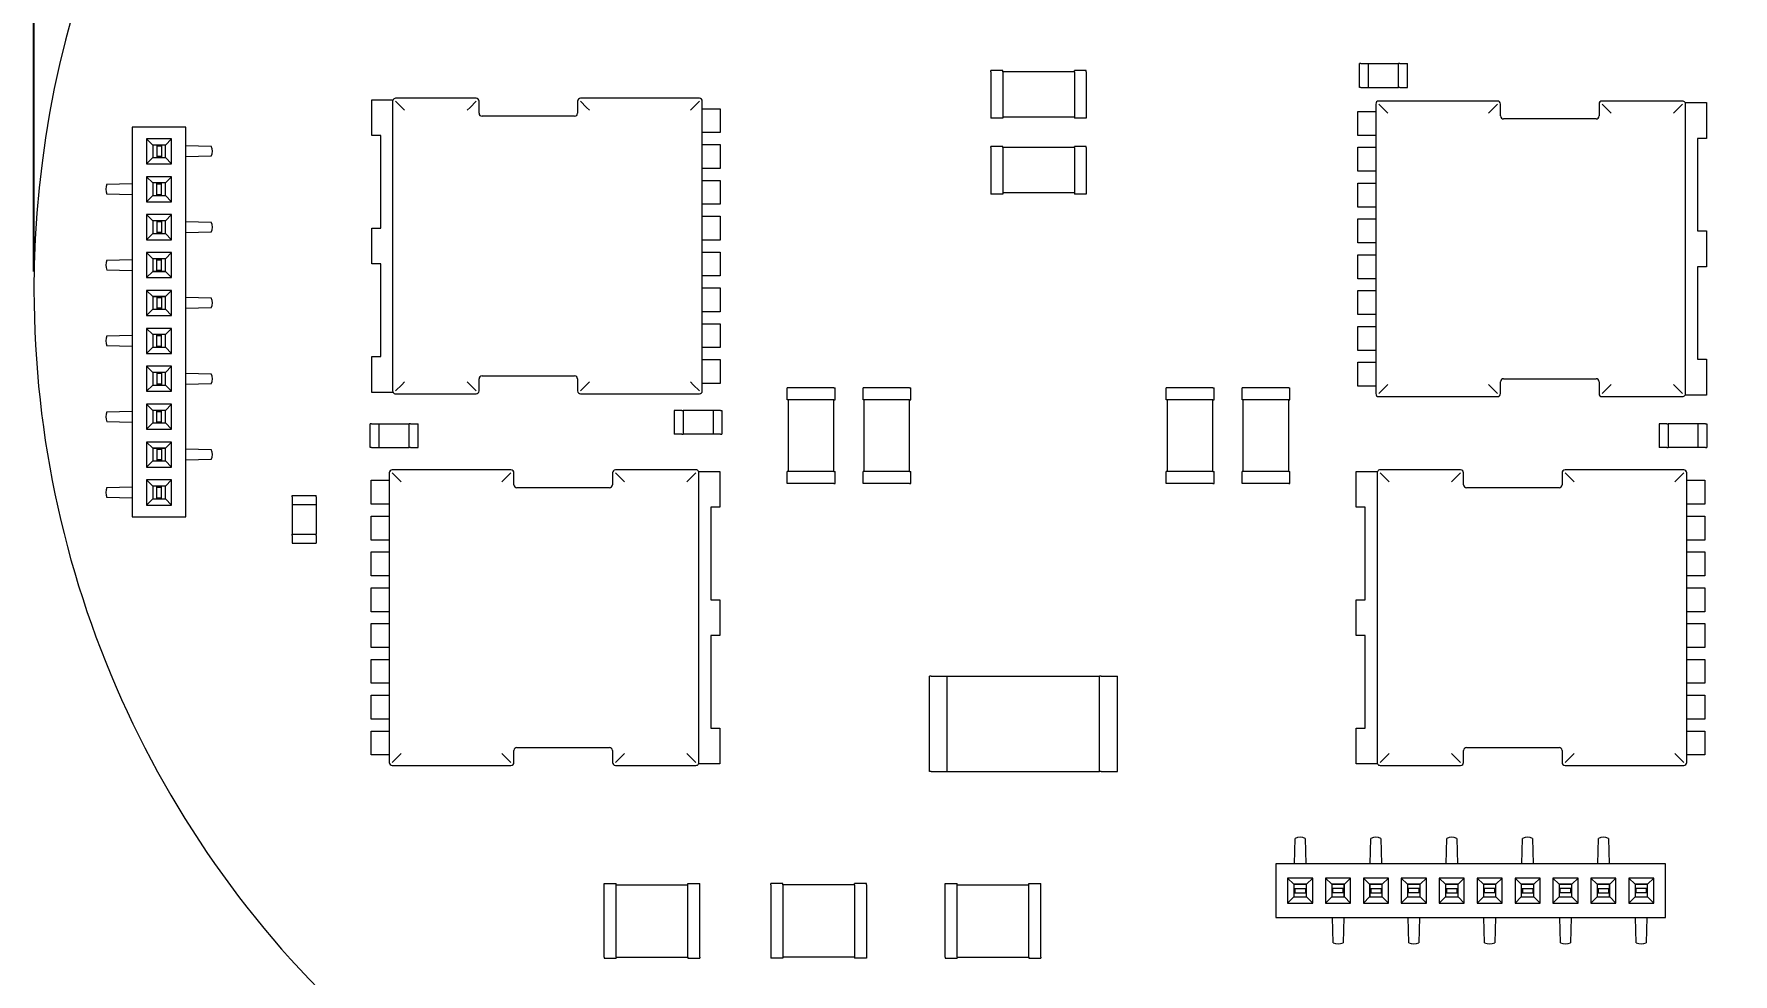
# Model space of a CAD drawing. Header units: millimetres. Extents: x 0 to 420, y 0 to 297.
# Drawn here: x 67.2 to 124.1, y 204.6 to 236.1 of the extents above; entities that cross this region are included whole.
import ezdxf

# ---------------------------------------------------------------- set-up
doc = ezdxf.new("R2010")
doc.units = ezdxf.units.MM
doc.header["$PDSIZE"] = -1
doc.styles.add('СПДС', font='isocpeur.ttf', dxfattribs={"width": 0.9})
doc.dimstyles.new('Аннотативный', dxfattribs={"dimscale": 0, "dimtxt": 2.5, "dimasz": 2.5, "dimexe": 1.25, "dimexo": 0.625, "dimtad": 1, "dimtxsty": 'Standard', "dimcen": 2.5, "dimadec": 0, "dimazin": 0, "dimtfac": 1, "dimtmove": 0, "dimatfit": 3, "dimfxl": 1, "dimarcsym": 0})

# ---------------------------------------------------------------- blocks, each defined once
blk = doc.blocks.new('*D4')
at = {"color": 0, "lineweight": -2, "transparency": 16777216}
for p, q in [((101.301, 261.046), (154.828, 261.046)), ((153.578, 258.546), (153.578, 173.101)), ((101.301, 170.601), (154.828, 170.601))]:
    blk.add_line(p, q, dxfattribs=at)
at = {"color": 0, "transparency": 16777216}
for points in [[(153.161, 258.546), (153.994, 258.546), (153.578, 261.046)], [(153.161, 173.101), (153.994, 173.101), (153.578, 170.601)]]:
    blk.add_solid(points, dxfattribs=at)
at = {"layer": 'Defpoints', "color": 0, "transparency": 16777216}
for p in [(100.676, 261.046), (100.676, 170.601), (153.578, 170.601)]:
    blk.add_point(p, dxfattribs=at)
at = {"color": 0, "transparency": 16777216, "insert": (151.349, 215.824), "char_height": 2.5, "width": 8.19794, "attachment_point": 5, "rotation": 90, "style": 'СПДС'}
blk.add_mtext('90,45{\\fArial|b0|i0|c204|p34;\\H1.08333x;*}', dxfattribs=at)
blk = doc.blocks.new('*D3')
at = {"color": 0, "lineweight": -2, "transparency": 16777216}
for p, q in [((67.176, 228.176), (67.176, 269.52)), ((134.176, 228.176), (134.176, 269.52)), ((69.676, 268.27), (131.676, 268.27))]:
    blk.add_line(p, q, dxfattribs=at)
at = {"color": 0, "transparency": 16777216}
for points in [[(69.676, 268.686), (69.676, 267.853), (67.176, 268.27)], [(131.676, 268.686), (131.676, 267.853), (134.176, 268.27)]]:
    blk.add_solid(points, dxfattribs=at)
at = {"layer": 'Defpoints', "color": 0, "transparency": 16777216}
for p in [(134.176, 268.27), (67.176, 227.551), (134.176, 227.551)]:
    blk.add_point(p, dxfattribs=at)
at = {"color": 0, "transparency": 16777216, "insert": (100.676, 270.249), "char_height": 2.5, "width": 4.47273, "attachment_point": 5, "style": 'СПДС'}
blk.add_mtext('67{\\fArial|b0|i0|c204|p34;\\H1.08333x;*}', dxfattribs=at)
blk = doc.blocks.new('A$C88967b05')
at = {"color": 0, "linetype": 'Continuous', "lineweight": 0}
for p, q in [((208.295, -70.677), (208.295, -69.877)), ((208.34, -69.877), (208.295, -69.877)), ((208.34, -69.877), (208.55, -69.877)), ((208.55, -69.877), (208.595, -69.877)), ((208.595, -70.677), (208.595, -69.877)), ((208.595, -69.877), (209.595, -69.877)), ((209.64, -69.877), (209.595, -69.877)), ((209.595, -70.677), (209.595, -69.877)), ((209.64, -69.877), (209.85, -69.877)), ((209.85, -69.877), (209.895, -69.877)), ((209.895, -70.677), (209.895, -69.877)), ((196.338, -70.112), (195.938, -70.112)), ((195.938, -70.152), (195.938, -70.112)), ((195.938, -70.152), (195.938, -71.672)), ((196.338, -70.152), (196.338, -70.112)), ((198.738, -70.152), (196.338, -70.152)), ((196.338, -70.152), (196.338, -71.672)), ((199.138, -70.112), (198.738, -70.112)), ((198.738, -70.152), (198.738, -70.112)), ((198.738, -70.152), (198.738, -71.672)), ((199.138, -70.152), (199.138, -70.112)), ((199.138, -70.152), (199.138, -71.672)), ((175.198, -72.292), (175.198, -71.092)), ((175.198, -71.092), (175.911, -71.092)), ((175.898, -71.142), (175.898, -80.842)), ((178.693, -71.042), (175.998, -71.042)), ((176.201, -71.345), (175.998, -71.142)), ((178.49, -71.345), (178.693, -71.142)), ((178.793, -71.542), (178.793, -71.142)), ((182.093, -71.142), (182.093, -71.542)), ((186.173, -71.042), (182.193, -71.042)), ((182.396, -71.345), (182.193, -71.142)), ((185.97, -71.345), (186.173, -71.142)), ((186.273, -71.392), (186.273, -71.142)), ((208.34, -70.677), (208.295, -70.677)), ((208.34, -70.677), (208.55, -70.677)), ((208.55, -70.677), (208.595, -70.677)), ((208.595, -70.677), (209.595, -70.677)), ((212.915, -71.134), (208.935, -71.134)), ((209.64, -70.677), (209.595, -70.677)), ((209.64, -70.677), (209.85, -70.677)), ((209.85, -70.677), (209.895, -70.677)), ((219.11, -71.134), (216.415, -71.134)), ((176.201, -71.345), (176.299, -71.443)), ((178.49, -71.345), (178.392, -71.443)), ((181.993, -71.642), (178.893, -71.642)), ((182.494, -71.443), (182.396, -71.345)), ((185.872, -71.443), (185.97, -71.345)), ((186.273, -72.192), (186.273, -71.392)), ((186.273, -71.392), (186.873, -71.392)), ((186.873, -71.392), (186.873, -72.192)), ((195.938, -71.672), (195.938, -71.712)), ((196.338, -71.712), (195.938, -71.712)), ((198.738, -71.672), (196.338, -71.672)), ((196.338, -71.672), (196.338, -71.712)), ((198.738, -71.672), (198.738, -71.712)), ((199.138, -71.712), (198.738, -71.712)), ((199.138, -71.672), (199.138, -71.712)), ((208.235, -72.284), (208.235, -71.484)), ((208.235, -71.484), (208.835, -71.484)), ((208.835, -71.234), (208.835, -71.484)), ((208.835, -71.484), (208.835, -72.284)), ((209.138, -71.437), (208.935, -71.234)), ((209.236, -71.535), (209.138, -71.437)), ((212.614, -71.535), (212.712, -71.437)), ((212.712, -71.437), (212.915, -71.234)), ((213.015, -71.634), (213.015, -71.234)), ((216.315, -71.234), (216.315, -71.634)), ((216.618, -71.437), (216.415, -71.234)), ((216.618, -71.437), (216.716, -71.535)), ((218.907, -71.437), (218.809, -71.535)), ((218.907, -71.437), (219.11, -71.234)), ((219.197, -71.184), (219.91, -71.184)), ((219.21, -80.934), (219.21, -71.234)), ((219.91, -71.184), (219.91, -72.384)), ((168.974, -72.007), (167.174, -72.007)), ((167.174, -72.007), (167.174, -85.057)), ((168.974, -85.057), (168.974, -72.007)), ((186.273, -72.592), (186.273, -72.192)), ((186.873, -72.192), (186.273, -72.192)), ((208.835, -72.284), (208.235, -72.284)), ((208.835, -72.284), (208.835, -72.684)), ((216.215, -71.734), (213.115, -71.734)), ((167.654, -72.397), (167.654, -73.237)), ((168.494, -72.397), (167.654, -72.397)), ((167.654, -72.397), (167.863, -72.606)), ((167.863, -72.606), (167.863, -73.028)), ((168.285, -72.606), (167.863, -72.606)), ((167.864, -72.607), (167.864, -73.027)), ((168.284, -72.607), (167.864, -72.607)), ((167.999, -72.607), (167.999, -72.642)), ((167.999, -72.642), (167.999, -72.992)), ((168.149, -72.642), (167.999, -72.642)), ((168.149, -72.607), (168.149, -72.642)), ((168.149, -72.642), (168.149, -72.992)), ((168.284, -73.027), (168.284, -72.607)), ((168.494, -72.397), (168.285, -72.606)), ((168.285, -73.028), (168.285, -72.606)), ((168.494, -73.237), (168.494, -72.397)), ((168.974, -72.627), (169.819, -72.649)), ((175.498, -72.292), (175.198, -72.292)), ((175.498, -75.392), (175.498, -72.292)), ((186.273, -73.392), (186.273, -72.592)), ((186.273, -72.592), (186.873, -72.592)), ((186.873, -72.592), (186.873, -73.392)), ((196.338, -72.652), (195.938, -72.652)), ((195.938, -72.692), (195.938, -72.652)), ((195.938, -72.692), (195.938, -74.212)), ((196.338, -72.692), (196.338, -72.652)), ((198.738, -72.692), (196.338, -72.692)), ((196.338, -72.692), (196.338, -74.212)), ((199.138, -72.652), (198.738, -72.652)), ((198.738, -72.692), (198.738, -72.652)), ((198.738, -72.692), (198.738, -74.212)), ((199.138, -72.692), (199.138, -72.652)), ((199.138, -72.692), (199.138, -74.212)), ((208.235, -72.684), (208.835, -72.684)), ((208.235, -73.484), (208.235, -72.684)), ((208.835, -72.684), (208.835, -73.484)), ((219.91, -72.384), (219.61, -72.384)), ((219.61, -72.384), (219.61, -75.484)), ((167.654, -73.237), (167.863, -73.028)), ((167.654, -73.237), (168.494, -73.237)), ((167.863, -73.028), (168.285, -73.028)), ((167.864, -73.027), (168.284, -73.027)), ((167.999, -72.992), (167.999, -73.027)), ((168.149, -72.992), (167.999, -72.992)), ((168.149, -72.992), (168.149, -73.027)), ((168.494, -73.237), (168.285, -73.028)), ((169.819, -72.985), (168.974, -73.007)), ((186.273, -73.792), (186.273, -73.392)), ((186.873, -73.392), (186.273, -73.392)), ((166.328, -73.919), (167.174, -73.897)), ((167.654, -73.667), (167.654, -74.507)), ((168.494, -73.667), (167.654, -73.667)), ((167.654, -73.667), (167.863, -73.876)), ((167.863, -73.876), (167.863, -74.298)), ((168.285, -73.876), (167.863, -73.876)), ((167.864, -73.877), (167.864, -74.297)), ((168.284, -73.877), (167.864, -73.877)), ((167.999, -73.912), (167.999, -73.877)), ((167.999, -74.262), (167.999, -73.912)), ((167.999, -73.912), (168.149, -73.912)), ((168.149, -73.912), (168.149, -73.877)), ((168.149, -74.262), (168.149, -73.912)), ((168.284, -74.297), (168.284, -73.877)), ((168.494, -73.667), (168.285, -73.876)), ((168.285, -74.298), (168.285, -73.876)), ((168.494, -74.507), (168.494, -73.667)), ((186.273, -74.592), (186.273, -73.792)), ((186.273, -73.792), (186.873, -73.792)), ((186.873, -73.792), (186.873, -74.592)), ((208.835, -73.484), (208.235, -73.484)), ((208.235, -73.884), (208.835, -73.884)), ((208.235, -74.684), (208.235, -73.884)), ((208.835, -73.484), (208.835, -73.884)), ((208.835, -73.884), (208.835, -74.684)), ((167.174, -74.277), (166.328, -74.255)), ((167.654, -74.507), (167.863, -74.298)), ((167.654, -74.507), (168.494, -74.507)), ((167.863, -74.298), (168.285, -74.298)), ((167.864, -74.297), (168.284, -74.297)), ((167.999, -74.297), (167.999, -74.262)), ((167.999, -74.262), (168.149, -74.262)), ((168.149, -74.297), (168.149, -74.262)), ((168.494, -74.507), (168.285, -74.298)), ((195.938, -74.212), (195.938, -74.252)), ((196.338, -74.252), (195.938, -74.252)), ((198.738, -74.212), (196.338, -74.212)), ((196.338, -74.212), (196.338, -74.252)), ((198.738, -74.212), (198.738, -74.252)), ((199.138, -74.252), (198.738, -74.252)), ((199.138, -74.212), (199.138, -74.252)), ((167.654, -74.937), (167.654, -75.777)), ((168.494, -74.937), (167.654, -74.937)), ((167.654, -74.937), (167.863, -75.146)), ((168.494, -74.937), (168.285, -75.146)), ((168.494, -75.777), (168.494, -74.937)), ((186.273, -74.992), (186.273, -74.592)), ((186.873, -74.592), (186.273, -74.592)), ((186.273, -75.792), (186.273, -74.992)), ((186.273, -74.992), (186.873, -74.992)), ((186.873, -74.992), (186.873, -75.792)), ((208.835, -74.684), (208.235, -74.684)), ((208.235, -75.084), (208.835, -75.084)), ((208.235, -75.884), (208.235, -75.084)), ((208.835, -74.684), (208.835, -75.084)), ((208.835, -75.084), (208.835, -75.884)), ((167.654, -75.777), (167.863, -75.568)), ((167.863, -75.146), (167.863, -75.568)), ((168.285, -75.146), (167.863, -75.146)), ((167.863, -75.568), (168.285, -75.568)), ((167.864, -75.147), (167.864, -75.567)), ((168.284, -75.147), (167.864, -75.147)), ((167.864, -75.567), (168.284, -75.567)), ((167.999, -75.147), (167.999, -75.182)), ((167.999, -75.182), (167.999, -75.532)), ((168.149, -75.182), (167.999, -75.182)), ((167.999, -75.532), (167.999, -75.567)), ((168.149, -75.532), (167.999, -75.532)), ((168.149, -75.147), (168.149, -75.182)), ((168.149, -75.182), (168.149, -75.532)), ((168.149, -75.532), (168.149, -75.567)), ((168.284, -75.567), (168.284, -75.147)), ((168.285, -75.568), (168.285, -75.146)), ((168.494, -75.777), (168.285, -75.568)), ((168.974, -75.167), (169.819, -75.189)), ((169.819, -75.525), (168.974, -75.547)), ((175.198, -75.392), (175.498, -75.392)), ((175.198, -76.592), (175.198, -75.392)), ((219.61, -75.484), (219.91, -75.484)), ((219.91, -75.484), (219.91, -76.684)), ((167.654, -75.777), (168.494, -75.777)), ((167.654, -76.207), (167.654, -77.047)), ((168.494, -76.207), (167.654, -76.207)), ((167.654, -76.207), (167.863, -76.416)), ((168.494, -76.207), (168.285, -76.416)), ((168.494, -77.047), (168.494, -76.207)), ((186.273, -76.192), (186.273, -75.792)), ((186.873, -75.792), (186.273, -75.792)), ((186.273, -76.992), (186.273, -76.192)), ((186.273, -76.192), (186.873, -76.192)), ((186.873, -76.192), (186.873, -76.992)), ((208.835, -75.884), (208.235, -75.884)), ((208.835, -75.884), (208.835, -76.284)), ((166.328, -76.459), (167.174, -76.437)), ((167.174, -76.817), (166.328, -76.795)), ((167.654, -77.047), (167.863, -76.838)), ((167.863, -76.416), (167.863, -76.838)), ((168.285, -76.416), (167.863, -76.416)), ((167.863, -76.838), (168.285, -76.838)), ((167.864, -76.417), (167.864, -76.837)), ((168.284, -76.417), (167.864, -76.417)), ((167.864, -76.837), (168.284, -76.837)), ((167.999, -76.452), (167.999, -76.417)), ((167.999, -76.802), (167.999, -76.452)), ((167.999, -76.452), (168.149, -76.452)), ((167.999, -76.837), (167.999, -76.802)), ((167.999, -76.802), (168.149, -76.802)), ((168.149, -76.452), (168.149, -76.417)), ((168.149, -76.802), (168.149, -76.452)), ((168.149, -76.837), (168.149, -76.802)), ((168.284, -76.837), (168.284, -76.417)), ((168.285, -76.838), (168.285, -76.416)), ((168.494, -77.047), (168.285, -76.838)), ((175.498, -76.592), (175.198, -76.592)), ((175.498, -79.692), (175.498, -76.592)), ((208.235, -76.284), (208.835, -76.284)), ((208.235, -77.084), (208.235, -76.284)), ((208.835, -76.284), (208.835, -77.084)), ((219.91, -76.684), (219.61, -76.684)), ((219.61, -76.684), (219.61, -79.784)), ((167.654, -77.047), (168.494, -77.047)), ((186.273, -77.392), (186.273, -76.992)), ((186.873, -76.992), (186.273, -76.992)), ((186.273, -78.192), (186.273, -77.392)), ((186.273, -77.392), (186.873, -77.392)), ((186.873, -77.392), (186.873, -78.192)), ((208.835, -77.084), (208.235, -77.084)), ((208.835, -77.084), (208.835, -77.484)), ((168.494, -77.477), (167.654, -77.477)), ((167.654, -77.477), (167.654, -78.317)), ((167.654, -77.477), (167.863, -77.686)), ((168.285, -77.686), (167.863, -77.686)), ((167.863, -77.686), (167.863, -78.108)), ((167.864, -77.687), (167.864, -78.107)), ((168.284, -77.687), (167.864, -77.687)), ((167.999, -77.687), (167.999, -77.722)), ((167.999, -77.722), (167.999, -78.072)), ((168.149, -77.722), (167.999, -77.722)), ((168.149, -77.687), (168.149, -77.722)), ((168.149, -77.722), (168.149, -78.072)), ((168.284, -78.107), (168.284, -77.687)), ((168.494, -77.477), (168.285, -77.686)), ((168.285, -78.108), (168.285, -77.686)), ((168.494, -78.317), (168.494, -77.477)), ((168.974, -77.707), (169.819, -77.729)), ((208.235, -77.484), (208.835, -77.484)), ((208.235, -78.284), (208.235, -77.484)), ((208.835, -77.484), (208.835, -78.284)), ((167.654, -78.317), (167.863, -78.108)), ((167.654, -78.317), (168.494, -78.317)), ((167.863, -78.108), (168.285, -78.108)), ((167.864, -78.107), (168.284, -78.107)), ((167.999, -78.072), (167.999, -78.107)), ((168.149, -78.072), (167.999, -78.072)), ((168.149, -78.072), (168.149, -78.107)), ((168.494, -78.317), (168.285, -78.108)), ((169.819, -78.065), (168.974, -78.087)), ((186.273, -78.592), (186.273, -78.192)), ((186.873, -78.192), (186.273, -78.192)), ((208.835, -78.284), (208.235, -78.284)), ((208.835, -78.284), (208.835, -78.684)), ((166.328, -78.999), (167.174, -78.977)), ((167.654, -78.747), (167.654, -79.587)), ((168.494, -78.747), (167.654, -78.747)), ((167.654, -78.747), (167.863, -78.956)), ((167.863, -78.956), (167.863, -79.378)), ((168.285, -78.956), (167.863, -78.956)), ((167.864, -78.957), (167.864, -79.377)), ((168.284, -78.957), (167.864, -78.957)), ((167.999, -78.992), (167.999, -78.957)), ((167.999, -79.342), (167.999, -78.992)), ((167.999, -78.992), (168.149, -78.992)), ((168.149, -78.992), (168.149, -78.957)), ((168.149, -79.342), (168.149, -78.992)), ((168.284, -79.377), (168.284, -78.957)), ((168.494, -78.747), (168.285, -78.956)), ((168.285, -79.378), (168.285, -78.956)), ((168.494, -79.587), (168.494, -78.747)), ((186.273, -79.392), (186.273, -78.592)), ((186.273, -78.592), (186.873, -78.592)), ((186.873, -78.592), (186.873, -79.392)), ((208.235, -78.684), (208.835, -78.684)), ((208.235, -79.484), (208.235, -78.684)), ((208.835, -78.684), (208.835, -79.484)), ((167.174, -79.357), (166.328, -79.335)), ((167.654, -79.587), (167.863, -79.378)), ((167.654, -79.587), (168.494, -79.587)), ((167.863, -79.378), (168.285, -79.378)), ((167.864, -79.377), (168.284, -79.377)), ((167.999, -79.377), (167.999, -79.342)), ((167.999, -79.342), (168.149, -79.342)), ((168.149, -79.377), (168.149, -79.342)), ((168.494, -79.587), (168.285, -79.378)), ((186.273, -79.792), (186.273, -79.392)), ((186.873, -79.392), (186.273, -79.392)), ((208.835, -79.484), (208.235, -79.484)), ((208.835, -79.484), (208.835, -79.884)), ((168.494, -80.017), (167.654, -80.017)), ((167.654, -80.017), (167.654, -80.857)), ((167.654, -80.017), (167.863, -80.226)), ((168.285, -80.226), (167.863, -80.226)), ((167.863, -80.226), (167.863, -80.648)), ((167.864, -80.227), (167.864, -80.647)), ((168.284, -80.227), (167.864, -80.227)), ((167.999, -80.227), (167.999, -80.262)), ((168.149, -80.227), (168.149, -80.262)), ((168.284, -80.647), (168.284, -80.227)), ((168.494, -80.017), (168.285, -80.226)), ((168.285, -80.648), (168.285, -80.226)), ((168.494, -80.857), (168.494, -80.017)), ((168.974, -80.247), (169.819, -80.269)), ((175.198, -80.892), (175.198, -79.692)), ((175.198, -79.692), (175.498, -79.692)), ((186.273, -80.592), (186.273, -79.792)), ((186.273, -79.792), (186.873, -79.792)), ((186.873, -79.792), (186.873, -80.592)), ((208.235, -79.884), (208.835, -79.884)), ((208.235, -80.684), (208.235, -79.884)), ((208.835, -79.884), (208.835, -80.684)), ((219.61, -79.784), (219.91, -79.784)), ((219.91, -79.784), (219.91, -80.984)), ((167.654, -80.857), (167.863, -80.648)), ((167.863, -80.648), (168.285, -80.648)), ((167.864, -80.647), (168.284, -80.647)), ((167.999, -80.262), (167.999, -80.612)), ((168.149, -80.262), (167.999, -80.262)), ((167.999, -80.612), (167.999, -80.647)), ((168.149, -80.612), (167.999, -80.612)), ((168.149, -80.262), (168.149, -80.612)), ((168.149, -80.612), (168.149, -80.647)), ((168.494, -80.857), (168.285, -80.648)), ((169.819, -80.605), (168.974, -80.627)), ((176.201, -80.639), (175.998, -80.842)), ((176.201, -80.639), (176.299, -80.54)), ((178.49, -80.639), (178.392, -80.54)), ((178.49, -80.639), (178.693, -80.842)), ((178.793, -80.842), (178.793, -80.442)), ((178.893, -80.342), (181.993, -80.342)), ((182.093, -80.442), (182.093, -80.842)), ((182.396, -80.639), (182.193, -80.842)), ((182.494, -80.54), (182.396, -80.639)), ((185.872, -80.54), (185.97, -80.639)), ((185.97, -80.639), (186.173, -80.842)), ((186.273, -80.842), (186.273, -80.592)), ((186.873, -80.592), (186.273, -80.592)), ((189.158, -80.742), (189.118, -80.742)), ((189.118, -81.142), (189.118, -80.742)), ((190.678, -80.742), (189.158, -80.742)), ((190.678, -80.742), (190.718, -80.742)), ((190.718, -81.142), (190.718, -80.742)), ((191.698, -80.742), (191.658, -80.742)), ((191.658, -81.142), (191.658, -80.742)), ((193.218, -80.742), (191.698, -80.742)), ((193.218, -80.742), (193.258, -80.742)), ((193.258, -81.142), (193.258, -80.742)), ((201.858, -80.742), (201.818, -80.742)), ((201.818, -81.142), (201.818, -80.742)), ((203.378, -80.742), (201.858, -80.742)), ((203.378, -80.742), (203.418, -80.742)), ((203.418, -81.142), (203.418, -80.742)), ((204.398, -80.742), (204.358, -80.742)), ((204.358, -81.142), (204.358, -80.742)), ((205.918, -80.742), (204.398, -80.742)), ((205.918, -80.742), (205.958, -80.742)), ((205.958, -81.142), (205.958, -80.742)), ((208.835, -80.684), (208.235, -80.684)), ((208.835, -80.684), (208.835, -80.934)), ((209.138, -80.731), (208.935, -80.934)), ((209.236, -80.632), (209.138, -80.731)), ((212.614, -80.632), (212.712, -80.731)), ((212.712, -80.731), (212.915, -80.934)), ((213.015, -80.934), (213.015, -80.534)), ((213.115, -80.434), (216.215, -80.434)), ((216.315, -80.534), (216.315, -80.934)), ((216.618, -80.731), (216.415, -80.934)), ((216.618, -80.731), (216.716, -80.632)), ((218.907, -80.731), (218.809, -80.632)), ((218.907, -80.731), (219.11, -80.934)), ((167.654, -80.857), (168.494, -80.857)), ((167.654, -81.287), (167.654, -82.127)), ((168.494, -81.287), (167.654, -81.287)), ((167.654, -81.287), (167.863, -81.496)), ((168.494, -81.287), (168.285, -81.496)), ((168.494, -82.127), (168.494, -81.287)), ((175.911, -80.892), (175.198, -80.892)), ((175.998, -80.942), (178.693, -80.942)), ((182.193, -80.942), (186.173, -80.942)), ((189.158, -81.142), (189.118, -81.142)), ((189.158, -83.542), (189.158, -81.142)), ((190.678, -81.142), (189.158, -81.142)), ((190.678, -83.542), (190.678, -81.142)), ((190.678, -81.142), (190.718, -81.142)), ((191.698, -81.142), (191.658, -81.142)), ((191.698, -83.542), (191.698, -81.142)), ((193.218, -81.142), (191.698, -81.142)), ((193.218, -83.542), (193.218, -81.142)), ((193.218, -81.142), (193.258, -81.142)), ((201.858, -81.142), (201.818, -81.142)), ((201.858, -83.542), (201.858, -81.142)), ((203.378, -81.142), (201.858, -81.142)), ((203.378, -83.542), (203.378, -81.142)), ((203.378, -81.142), (203.418, -81.142)), ((204.398, -81.142), (204.358, -81.142)), ((204.398, -83.542), (204.398, -81.142)), ((205.918, -81.142), (204.398, -81.142)), ((205.918, -83.542), (205.918, -81.142)), ((205.918, -81.142), (205.958, -81.142)), ((208.935, -81.034), (212.915, -81.034)), ((216.415, -81.034), (219.11, -81.034)), ((219.91, -80.984), (219.197, -80.984)), ((166.328, -81.539), (167.174, -81.517)), ((167.174, -81.897), (166.328, -81.875)), ((167.654, -82.127), (167.863, -81.918)), ((167.863, -81.496), (167.863, -81.918)), ((168.285, -81.496), (167.863, -81.496)), ((167.863, -81.918), (168.285, -81.918)), ((167.864, -81.497), (167.864, -81.917)), ((168.284, -81.497), (167.864, -81.497)), ((167.864, -81.917), (168.284, -81.917)), ((167.999, -81.532), (167.999, -81.497)), ((167.999, -81.882), (167.999, -81.532)), ((167.999, -81.532), (168.149, -81.532)), ((167.999, -81.917), (167.999, -81.882)), ((167.999, -81.882), (168.149, -81.882)), ((168.149, -81.532), (168.149, -81.497)), ((168.149, -81.882), (168.149, -81.532)), ((168.149, -81.917), (168.149, -81.882)), ((168.284, -81.917), (168.284, -81.497)), ((168.285, -81.918), (168.285, -81.496)), ((168.494, -82.127), (168.285, -81.918)), ((175.148, -82.742), (175.148, -81.942)), ((175.193, -81.942), (175.148, -81.942)), ((175.193, -81.942), (175.403, -81.942)), ((175.403, -81.942), (175.448, -81.942)), ((175.448, -82.742), (175.448, -81.942)), ((175.448, -81.942), (176.448, -81.942)), ((176.493, -81.942), (176.448, -81.942)), ((176.448, -82.742), (176.448, -81.942)), ((176.493, -81.942), (176.703, -81.942)), ((176.703, -81.942), (176.748, -81.942)), ((176.748, -82.742), (176.748, -81.942)), ((185.377, -81.496), (185.332, -81.496)), ((185.332, -81.496), (185.332, -82.296)), ((185.587, -81.496), (185.377, -81.496)), ((185.587, -81.496), (185.632, -81.496)), ((186.632, -81.496), (185.632, -81.496)), ((185.632, -81.496), (185.632, -82.296)), ((186.677, -81.496), (186.632, -81.496)), ((186.632, -81.496), (186.632, -82.296)), ((186.887, -81.496), (186.677, -81.496)), ((186.887, -81.496), (186.932, -81.496)), ((186.932, -81.496), (186.932, -82.296)), ((218.373, -81.942), (218.328, -81.942)), ((218.328, -81.942), (218.328, -82.742)), ((218.583, -81.942), (218.373, -81.942)), ((218.583, -81.942), (218.628, -81.942)), ((219.628, -81.942), (218.628, -81.942)), ((218.628, -81.942), (218.628, -82.742)), ((219.673, -81.942), (219.628, -81.942)), ((219.628, -81.942), (219.628, -82.742)), ((219.883, -81.942), (219.673, -81.942)), ((219.883, -81.942), (219.928, -81.942)), ((219.928, -81.942), (219.928, -82.742)), ((167.654, -82.127), (168.494, -82.127)), ((185.377, -82.296), (185.332, -82.296)), ((185.587, -82.296), (185.377, -82.296)), ((185.587, -82.296), (185.632, -82.296)), ((186.632, -82.296), (185.632, -82.296)), ((186.677, -82.296), (186.632, -82.296)), ((186.887, -82.296), (186.677, -82.296)), ((186.887, -82.296), (186.932, -82.296)), ((167.654, -82.557), (167.654, -83.397)), ((168.494, -82.557), (167.654, -82.557)), ((167.654, -82.557), (167.863, -82.766)), ((167.863, -82.766), (167.863, -83.188)), ((168.285, -82.766), (167.863, -82.766)), ((167.864, -82.767), (167.864, -83.187)), ((168.284, -82.767), (167.864, -82.767)), ((167.999, -82.767), (167.999, -82.802)), ((167.999, -82.802), (167.999, -83.152)), ((168.149, -82.802), (167.999, -82.802)), ((168.149, -82.767), (168.149, -82.802)), ((168.149, -82.802), (168.149, -83.152)), ((168.284, -83.187), (168.284, -82.767)), ((168.494, -82.557), (168.285, -82.766)), ((168.285, -83.188), (168.285, -82.766)), ((168.494, -83.397), (168.494, -82.557)), ((168.974, -82.787), (169.819, -82.809)), ((175.193, -82.742), (175.148, -82.742)), ((175.193, -82.742), (175.403, -82.742)), ((175.403, -82.742), (175.448, -82.742)), ((175.448, -82.742), (176.448, -82.742)), ((176.493, -82.742), (176.448, -82.742)), ((176.493, -82.742), (176.703, -82.742)), ((176.703, -82.742), (176.748, -82.742)), ((218.373, -82.742), (218.328, -82.742)), ((218.583, -82.742), (218.373, -82.742)), ((218.583, -82.742), (218.628, -82.742)), ((219.628, -82.742), (218.628, -82.742)), ((219.673, -82.742), (219.628, -82.742)), ((219.883, -82.742), (219.673, -82.742)), ((219.883, -82.742), (219.928, -82.742)), ((167.654, -83.397), (167.863, -83.188)), ((167.654, -83.397), (168.494, -83.397)), ((167.863, -83.188), (168.285, -83.188)), ((167.864, -83.187), (168.284, -83.187)), ((167.999, -83.152), (167.999, -83.187)), ((168.149, -83.152), (167.999, -83.152)), ((168.149, -83.152), (168.149, -83.187)), ((168.494, -83.397), (168.285, -83.188)), ((169.819, -83.145), (168.974, -83.167)), ((175.783, -83.588), (175.783, -83.838)), ((179.863, -83.488), (175.883, -83.488)), ((176.085, -83.791), (175.883, -83.588)), ((179.66, -83.791), (179.863, -83.588)), ((179.963, -83.988), (179.963, -83.588)), ((183.263, -83.588), (183.263, -83.988)), ((186.058, -83.488), (183.363, -83.488)), ((183.565, -83.791), (183.363, -83.588)), ((185.855, -83.791), (186.058, -83.588)), ((186.144, -83.538), (186.858, -83.538)), ((186.158, -93.288), (186.158, -83.588)), ((186.858, -83.538), (186.858, -84.738)), ((189.158, -83.542), (189.118, -83.542)), ((189.118, -83.942), (189.118, -83.542)), ((190.678, -83.542), (189.158, -83.542)), ((190.678, -83.542), (190.718, -83.542)), ((190.718, -83.942), (190.718, -83.542)), ((191.698, -83.542), (191.658, -83.542)), ((191.658, -83.942), (191.658, -83.542)), ((193.218, -83.542), (191.698, -83.542)), ((193.218, -83.542), (193.258, -83.542)), ((193.258, -83.942), (193.258, -83.542)), ((201.858, -83.542), (201.818, -83.542)), ((201.818, -83.942), (201.818, -83.542)), ((203.378, -83.542), (201.858, -83.542)), ((203.378, -83.542), (203.418, -83.542)), ((203.418, -83.942), (203.418, -83.542)), ((204.398, -83.542), (204.358, -83.542)), ((204.358, -83.942), (204.358, -83.542)), ((205.918, -83.542), (204.398, -83.542)), ((205.918, -83.542), (205.958, -83.542)), ((205.958, -83.942), (205.958, -83.542)), ((208.181, -84.738), (208.181, -83.538)), ((208.181, -83.538), (208.894, -83.538)), ((208.881, -83.588), (208.881, -93.288)), ((211.676, -83.488), (208.981, -83.488)), ((209.183, -83.791), (208.981, -83.588)), ((211.473, -83.791), (211.676, -83.588)), ((211.776, -83.988), (211.776, -83.588)), ((215.076, -83.588), (215.076, -83.988)), ((219.156, -83.488), (215.176, -83.488)), ((215.378, -83.791), (215.176, -83.588)), ((218.953, -83.791), (219.156, -83.588)), ((219.256, -83.838), (219.256, -83.588)), ((166.328, -84.079), (167.174, -84.057)), ((168.494, -83.827), (167.654, -83.827)), ((167.654, -83.827), (167.654, -84.667)), ((167.654, -83.827), (167.863, -84.036)), ((168.285, -84.036), (167.863, -84.036)), ((167.863, -84.036), (167.863, -84.458)), ((167.864, -84.037), (167.864, -84.457)), ((168.284, -84.037), (167.864, -84.037)), ((167.999, -84.072), (167.999, -84.037)), ((167.999, -84.422), (167.999, -84.072)), ((167.999, -84.072), (168.149, -84.072)), ((168.149, -84.072), (168.149, -84.037)), ((168.149, -84.422), (168.149, -84.072)), ((168.284, -84.457), (168.284, -84.037)), ((168.494, -83.827), (168.285, -84.036)), ((168.285, -84.458), (168.285, -84.036)), ((168.494, -84.667), (168.494, -83.827)), ((175.183, -84.638), (175.183, -83.838)), ((175.183, -83.838), (175.783, -83.838)), ((175.783, -83.838), (175.783, -84.638)), ((176.184, -83.889), (176.085, -83.791)), ((179.561, -83.889), (179.66, -83.791)), ((183.163, -84.088), (180.063, -84.088)), ((183.565, -83.791), (183.664, -83.889)), ((185.855, -83.791), (185.756, -83.889)), ((189.158, -83.942), (189.118, -83.942)), ((190.678, -83.942), (189.158, -83.942)), ((190.678, -83.942), (190.718, -83.942)), ((191.698, -83.942), (191.658, -83.942)), ((193.218, -83.942), (191.698, -83.942)), ((193.218, -83.942), (193.258, -83.942)), ((201.858, -83.942), (201.818, -83.942)), ((203.378, -83.942), (201.858, -83.942)), ((203.378, -83.942), (203.418, -83.942)), ((204.398, -83.942), (204.358, -83.942)), ((205.918, -83.942), (204.398, -83.942)), ((205.918, -83.942), (205.958, -83.942)), ((209.183, -83.791), (209.282, -83.889)), ((211.473, -83.791), (211.374, -83.889)), ((214.976, -84.088), (211.876, -84.088)), ((215.477, -83.889), (215.378, -83.791)), ((218.854, -83.889), (218.953, -83.791)), ((219.256, -84.638), (219.256, -83.838)), ((219.256, -83.838), (219.856, -83.838)), ((219.856, -83.838), (219.856, -84.638)), ((167.174, -84.437), (166.328, -84.415)), ((167.654, -84.667), (167.863, -84.458)), ((167.654, -84.667), (168.494, -84.667)), ((167.863, -84.458), (168.285, -84.458)), ((167.864, -84.457), (168.284, -84.457)), ((167.999, -84.457), (167.999, -84.422)), ((167.999, -84.422), (168.149, -84.422)), ((168.149, -84.457), (168.149, -84.422)), ((168.494, -84.667), (168.285, -84.458)), ((172.532, -84.346), (173.332, -84.346)), ((172.532, -84.391), (172.532, -84.346)), ((172.532, -84.391), (172.532, -84.601)), ((172.532, -84.601), (172.532, -84.646)), ((172.532, -84.646), (172.532, -85.646)), ((172.532, -84.646), (173.332, -84.646)), ((173.332, -84.391), (173.332, -84.346)), ((173.332, -84.391), (173.332, -84.601)), ((173.332, -84.601), (173.332, -84.646)), ((173.332, -84.646), (173.332, -85.646)), ((175.783, -84.638), (175.183, -84.638)), ((175.783, -84.638), (175.783, -85.038)), ((186.858, -84.738), (186.558, -84.738)), ((186.558, -84.738), (186.558, -87.838)), ((208.481, -84.738), (208.181, -84.738)), ((208.481, -87.838), (208.481, -84.738)), ((219.256, -85.038), (219.256, -84.638)), ((219.856, -84.638), (219.256, -84.638)), ((167.174, -85.057), (168.974, -85.057)), ((175.183, -85.038), (175.783, -85.038)), ((175.183, -85.838), (175.183, -85.038)), ((175.783, -85.038), (175.783, -85.838)), ((219.256, -85.838), (219.256, -85.038)), ((219.256, -85.038), (219.856, -85.038)), ((219.856, -85.038), (219.856, -85.838)), ((172.532, -85.691), (172.532, -85.646)), ((172.532, -85.646), (173.332, -85.646)), ((172.532, -85.691), (172.532, -85.901)), ((172.532, -85.901), (172.532, -85.946)), ((172.532, -85.946), (173.332, -85.946)), ((173.332, -85.691), (173.332, -85.646)), ((173.332, -85.691), (173.332, -85.901)), ((173.332, -85.901), (173.332, -85.946)), ((175.783, -85.838), (175.183, -85.838)), ((175.783, -85.838), (175.783, -86.238)), ((219.256, -86.238), (219.256, -85.838)), ((219.856, -85.838), (219.256, -85.838)), ((175.183, -86.238), (175.783, -86.238)), ((175.183, -87.038), (175.183, -86.238)), ((175.783, -86.238), (175.783, -87.038)), ((219.256, -87.038), (219.256, -86.238)), ((219.256, -86.238), (219.856, -86.238)), ((219.856, -86.238), (219.856, -87.038)), ((175.783, -87.038), (175.183, -87.038)), ((175.783, -87.038), (175.783, -87.438)), ((219.256, -87.438), (219.256, -87.038)), ((219.856, -87.038), (219.256, -87.038)), ((175.183, -87.438), (175.783, -87.438)), ((175.183, -88.238), (175.183, -87.438)), ((175.783, -87.438), (175.783, -88.238)), ((219.256, -88.238), (219.256, -87.438)), ((219.256, -87.438), (219.856, -87.438)), ((219.856, -87.438), (219.856, -88.238)), ((186.558, -87.838), (186.858, -87.838)), ((186.858, -87.838), (186.858, -89.038)), ((208.181, -87.838), (208.481, -87.838)), ((208.181, -89.038), (208.181, -87.838)), ((175.783, -88.238), (175.183, -88.238)), ((175.183, -88.638), (175.783, -88.638)), ((175.183, -89.438), (175.183, -88.638)), ((175.783, -88.238), (175.783, -88.638)), ((175.783, -88.638), (175.783, -89.438)), ((219.256, -88.638), (219.256, -88.238)), ((219.856, -88.238), (219.256, -88.238)), ((219.256, -89.438), (219.256, -88.638)), ((219.256, -88.638), (219.856, -88.638)), ((219.856, -88.638), (219.856, -89.438)), ((186.858, -89.038), (186.558, -89.038)), ((186.558, -89.038), (186.558, -92.138)), ((208.481, -89.038), (208.181, -89.038)), ((208.481, -92.138), (208.481, -89.038)), ((175.783, -89.438), (175.183, -89.438)), ((175.183, -89.838), (175.783, -89.838)), ((175.183, -90.638), (175.183, -89.838)), ((175.783, -89.438), (175.783, -89.838)), ((175.783, -89.838), (175.783, -90.638)), ((219.256, -89.838), (219.256, -89.438)), ((219.856, -89.438), (219.256, -89.438)), ((219.256, -90.638), (219.256, -89.838)), ((219.256, -89.838), (219.856, -89.838)), ((219.856, -89.838), (219.856, -90.638)), ((193.88, -93.594), (193.88, -90.394)), ((193.94, -90.394), (193.88, -90.394)), ((193.94, -90.394), (194.42, -90.394)), ((194.42, -90.394), (194.48, -90.394)), ((194.48, -93.594), (194.48, -90.394)), ((194.48, -90.394), (199.58, -90.394)), ((199.64, -90.394), (199.58, -90.394)), ((199.58, -93.594), (199.58, -90.394)), ((199.64, -90.394), (200.12, -90.394)), ((200.12, -90.394), (200.18, -90.394)), ((200.18, -93.594), (200.18, -90.394)), ((175.783, -90.638), (175.183, -90.638)), ((175.183, -91.038), (175.783, -91.038)), ((175.183, -91.838), (175.183, -91.038)), ((175.783, -90.638), (175.783, -91.038)), ((175.783, -91.038), (175.783, -91.838)), ((219.256, -91.038), (219.256, -90.638)), ((219.856, -90.638), (219.256, -90.638)), ((219.256, -91.838), (219.256, -91.038)), ((219.256, -91.038), (219.856, -91.038)), ((219.856, -91.038), (219.856, -91.838)), ((175.783, -91.838), (175.183, -91.838)), ((175.783, -91.838), (175.783, -92.238)), ((186.558, -92.138), (186.858, -92.138)), ((186.858, -92.138), (186.858, -93.338)), ((208.181, -93.338), (208.181, -92.138)), ((208.181, -92.138), (208.481, -92.138)), ((219.256, -92.238), (219.256, -91.838)), ((219.856, -91.838), (219.256, -91.838)), ((175.183, -92.238), (175.783, -92.238)), ((175.183, -93.038), (175.183, -92.238)), ((175.783, -92.238), (175.783, -93.038)), ((219.256, -93.038), (219.256, -92.238)), ((219.256, -92.238), (219.856, -92.238)), ((219.856, -92.238), (219.856, -93.038)), ((175.783, -93.038), (175.183, -93.038)), ((175.783, -93.038), (175.783, -93.288)), ((176.085, -93.085), (175.883, -93.288)), ((176.184, -92.986), (176.085, -93.085)), ((179.561, -92.986), (179.66, -93.085)), ((179.66, -93.085), (179.863, -93.288)), ((179.963, -93.288), (179.963, -92.888)), ((180.063, -92.788), (183.163, -92.788)), ((183.263, -92.888), (183.263, -93.288)), ((183.565, -93.085), (183.363, -93.288)), ((183.565, -93.085), (183.664, -92.986)), ((185.855, -93.085), (185.756, -92.986)), ((185.855, -93.085), (186.058, -93.288)), ((186.858, -93.338), (186.144, -93.338)), ((208.894, -93.338), (208.181, -93.338)), ((209.183, -93.085), (208.981, -93.288)), ((209.183, -93.085), (209.282, -92.986)), ((211.473, -93.085), (211.374, -92.986)), ((211.473, -93.085), (211.676, -93.288)), ((211.776, -93.288), (211.776, -92.888)), ((211.876, -92.788), (214.976, -92.788)), ((215.076, -92.888), (215.076, -93.288)), ((215.378, -93.085), (215.176, -93.288)), ((215.477, -92.986), (215.378, -93.085)), ((218.854, -92.986), (218.953, -93.085)), ((218.953, -93.085), (219.156, -93.288)), ((219.256, -93.288), (219.256, -93.038)), ((219.856, -93.038), (219.256, -93.038)), ((175.883, -93.388), (179.863, -93.388)), ((183.363, -93.388), (186.058, -93.388)), ((193.94, -93.594), (193.88, -93.594)), ((193.94, -93.594), (194.42, -93.594)), ((194.42, -93.594), (194.48, -93.594)), ((194.48, -93.594), (199.58, -93.594)), ((199.64, -93.594), (199.58, -93.594)), ((199.64, -93.594), (200.12, -93.594)), ((200.12, -93.594), (200.18, -93.594)), ((208.981, -93.388), (211.676, -93.388)), ((215.176, -93.388), (219.156, -93.388)), ((206.111, -96.682), (206.133, -95.836)), ((206.469, -95.836), (206.491, -96.682)), ((208.651, -96.682), (208.673, -95.836)), ((209.009, -95.836), (209.031, -96.682)), ((211.191, -96.682), (211.213, -95.836)), ((211.549, -95.836), (211.571, -96.682)), ((213.731, -96.682), (213.753, -95.836)), ((214.089, -95.836), (214.111, -96.682)), ((216.271, -96.682), (216.293, -95.836)), ((216.629, -95.836), (216.651, -96.682)), ((218.541, -96.682), (205.491, -96.682)), ((205.491, -96.682), (205.491, -98.482)), ((218.541, -98.482), (218.541, -96.682)), ((205.881, -97.162), (205.881, -98.002)), ((206.721, -97.162), (205.881, -97.162)), ((205.881, -97.162), (206.09, -97.371)), ((206.721, -97.162), (206.512, -97.371)), ((206.721, -98.002), (206.721, -97.162)), ((207.151, -97.162), (207.151, -98.002)), ((207.991, -97.162), (207.151, -97.162)), ((207.151, -97.162), (207.36, -97.371)), ((207.991, -97.162), (207.782, -97.371)), ((207.991, -98.002), (207.991, -97.162)), ((209.261, -97.162), (208.421, -97.162)), ((208.421, -97.162), (208.421, -98.002)), ((208.421, -97.162), (208.63, -97.371)), ((209.261, -97.162), (209.052, -97.371)), ((209.261, -98.002), (209.261, -97.162)), ((209.691, -97.162), (209.691, -98.002)), ((210.531, -97.162), (209.691, -97.162)), ((209.691, -97.162), (209.9, -97.371)), ((210.531, -97.162), (210.322, -97.371)), ((210.531, -98.002), (210.531, -97.162)), ((210.961, -97.162), (210.961, -98.002)), ((211.801, -97.162), (210.961, -97.162)), ((210.961, -97.162), (211.17, -97.371)), ((211.801, -97.162), (211.592, -97.371)), ((211.801, -98.002), (211.801, -97.162)), ((212.231, -97.162), (212.231, -98.002)), ((213.071, -97.162), (212.231, -97.162)), ((212.231, -97.162), (212.44, -97.371)), ((213.071, -97.162), (212.862, -97.371)), ((213.071, -98.002), (213.071, -97.162)), ((213.501, -97.162), (213.501, -98.002)), ((214.341, -97.162), (213.501, -97.162)), ((213.501, -97.162), (213.71, -97.371)), ((214.341, -97.162), (214.132, -97.371)), ((214.341, -98.002), (214.341, -97.162)), ((214.771, -97.162), (214.771, -98.002)), ((215.611, -97.162), (214.771, -97.162)), ((214.771, -97.162), (214.98, -97.371)), ((215.611, -97.162), (215.402, -97.371)), ((215.611, -98.002), (215.611, -97.162)), ((216.041, -97.162), (216.041, -98.002)), ((216.881, -97.162), (216.041, -97.162)), ((216.041, -97.162), (216.25, -97.371)), ((216.881, -97.162), (216.672, -97.371)), ((216.881, -98.002), (216.881, -97.162)), ((217.311, -97.162), (217.311, -98.002)), ((218.151, -97.162), (217.311, -97.162)), ((217.311, -97.162), (217.52, -97.371)), ((218.151, -97.162), (217.942, -97.371)), ((218.151, -98.002), (218.151, -97.162)), ((182.984, -97.388), (182.984, -97.348)), ((182.984, -97.348), (183.384, -97.348)), ((182.984, -99.808), (182.984, -97.388)), ((183.384, -97.388), (183.384, -97.348)), ((183.384, -99.808), (183.384, -97.388)), ((183.384, -97.388), (185.784, -97.388)), ((185.784, -97.388), (185.784, -97.348)), ((185.784, -97.348), (186.184, -97.348)), ((185.784, -99.808), (185.784, -97.388)), ((186.184, -97.388), (186.184, -97.348)), ((186.184, -99.808), (186.184, -97.388)), ((188.972, -97.348), (188.572, -97.348)), ((188.572, -97.388), (188.572, -97.348)), ((188.572, -97.388), (188.572, -99.808)), ((188.972, -97.388), (188.972, -97.348)), ((191.372, -97.388), (188.972, -97.388)), ((188.972, -97.388), (188.972, -99.808)), ((191.772, -97.348), (191.372, -97.348)), ((191.372, -97.388), (191.372, -97.348)), ((191.372, -97.388), (191.372, -99.808)), ((191.772, -97.388), (191.772, -97.348)), ((191.772, -97.388), (191.772, -99.808)), ((194.414, -97.388), (194.414, -97.348)), ((194.414, -97.348), (194.814, -97.348)), ((194.414, -99.808), (194.414, -97.388)), ((194.814, -97.388), (194.814, -97.348)), ((194.814, -99.808), (194.814, -97.388)), ((194.814, -97.388), (197.214, -97.388)), ((197.214, -97.388), (197.214, -97.348)), ((197.214, -97.348), (197.614, -97.348)), ((197.214, -99.808), (197.214, -97.388)), ((197.614, -97.388), (197.614, -97.348)), ((197.614, -99.808), (197.614, -97.388)), ((205.881, -98.002), (206.09, -97.793)), ((206.09, -97.371), (206.09, -97.793)), ((206.512, -97.371), (206.09, -97.371)), ((206.09, -97.793), (206.512, -97.793)), ((206.091, -97.372), (206.091, -97.792)), ((206.511, -97.372), (206.091, -97.372)), ((206.091, -97.507), (206.126, -97.507)), ((206.091, -97.657), (206.126, -97.657)), ((206.091, -97.792), (206.511, -97.792)), ((206.126, -97.507), (206.476, -97.507)), ((206.126, -97.507), (206.126, -97.657)), ((206.126, -97.657), (206.476, -97.657)), ((206.476, -97.507), (206.476, -97.657)), ((206.476, -97.507), (206.511, -97.507)), ((206.476, -97.657), (206.511, -97.657)), ((206.511, -97.792), (206.511, -97.372)), ((206.512, -97.793), (206.512, -97.371)), ((206.721, -98.002), (206.512, -97.793)), ((207.151, -98.002), (207.36, -97.793)), ((207.36, -97.371), (207.36, -97.793)), ((207.782, -97.371), (207.36, -97.371)), ((207.36, -97.793), (207.782, -97.793)), ((207.361, -97.372), (207.361, -97.792)), ((207.781, -97.372), (207.361, -97.372)), ((207.396, -97.507), (207.361, -97.507)), ((207.396, -97.657), (207.361, -97.657)), ((207.361, -97.792), (207.781, -97.792)), ((207.746, -97.507), (207.396, -97.507)), ((207.396, -97.657), (207.396, -97.507)), ((207.746, -97.657), (207.396, -97.657)), ((207.781, -97.507), (207.746, -97.507)), ((207.746, -97.657), (207.746, -97.507)), ((207.781, -97.657), (207.746, -97.657)), ((207.781, -97.792), (207.781, -97.372)), ((207.782, -97.793), (207.782, -97.371)), ((207.991, -98.002), (207.782, -97.793)), ((208.421, -98.002), (208.63, -97.793)), ((209.052, -97.371), (208.63, -97.371)), ((208.63, -97.371), (208.63, -97.793)), ((208.63, -97.793), (209.052, -97.793)), ((208.631, -97.372), (208.631, -97.792)), ((209.051, -97.372), (208.631, -97.372)), ((208.631, -97.507), (208.666, -97.507)), ((208.631, -97.657), (208.666, -97.657)), ((208.631, -97.792), (209.051, -97.792)), ((208.666, -97.507), (209.016, -97.507)), ((208.666, -97.507), (208.666, -97.657)), ((208.666, -97.657), (209.016, -97.657)), ((209.016, -97.507), (209.016, -97.657)), ((209.016, -97.507), (209.051, -97.507)), ((209.016, -97.657), (209.051, -97.657)), ((209.051, -97.792), (209.051, -97.372)), ((209.052, -97.793), (209.052, -97.371)), ((209.261, -98.002), (209.052, -97.793)), ((209.691, -98.002), (209.9, -97.793)), ((209.9, -97.371), (209.9, -97.793)), ((210.322, -97.371), (209.9, -97.371)), ((209.9, -97.793), (210.322, -97.793)), ((209.901, -97.372), (209.901, -97.792)), ((210.321, -97.372), (209.901, -97.372)), ((209.936, -97.507), (209.901, -97.507)), ((209.936, -97.657), (209.901, -97.657)), ((209.901, -97.792), (210.321, -97.792)), ((210.286, -97.507), (209.936, -97.507)), ((209.936, -97.657), (209.936, -97.507)), ((210.286, -97.657), (209.936, -97.657)), ((210.321, -97.507), (210.286, -97.507)), ((210.286, -97.657), (210.286, -97.507)), ((210.321, -97.657), (210.286, -97.657)), ((210.321, -97.792), (210.321, -97.372)), ((210.322, -97.793), (210.322, -97.371)), ((210.531, -98.002), (210.322, -97.793)), ((210.961, -98.002), (211.17, -97.793)), ((211.17, -97.371), (211.17, -97.793)), ((211.592, -97.371), (211.17, -97.371)), ((211.17, -97.793), (211.592, -97.793)), ((211.171, -97.372), (211.171, -97.792)), ((211.591, -97.372), (211.171, -97.372)), ((211.171, -97.507), (211.206, -97.507)), ((211.171, -97.657), (211.206, -97.657)), ((211.171, -97.792), (211.591, -97.792)), ((211.206, -97.507), (211.556, -97.507)), ((211.206, -97.507), (211.206, -97.657)), ((211.206, -97.657), (211.556, -97.657)), ((211.556, -97.507), (211.556, -97.657)), ((211.556, -97.507), (211.591, -97.507)), ((211.556, -97.657), (211.591, -97.657)), ((211.591, -97.792), (211.591, -97.372)), ((211.592, -97.793), (211.592, -97.371)), ((211.801, -98.002), (211.592, -97.793)), ((212.231, -98.002), (212.44, -97.793)), ((212.44, -97.371), (212.44, -97.793)), ((212.862, -97.371), (212.44, -97.371)), ((212.44, -97.793), (212.862, -97.793)), ((212.441, -97.372), (212.441, -97.792)), ((212.861, -97.372), (212.441, -97.372)), ((212.476, -97.507), (212.441, -97.507)), ((212.476, -97.657), (212.441, -97.657)), ((212.441, -97.792), (212.861, -97.792)), ((212.826, -97.507), (212.476, -97.507)), ((212.476, -97.657), (212.476, -97.507)), ((212.826, -97.657), (212.476, -97.657)), ((212.861, -97.507), (212.826, -97.507)), ((212.826, -97.657), (212.826, -97.507)), ((212.861, -97.657), (212.826, -97.657)), ((212.861, -97.792), (212.861, -97.372)), ((212.862, -97.793), (212.862, -97.371)), ((213.071, -98.002), (212.862, -97.793)), ((213.501, -98.002), (213.71, -97.793)), ((213.71, -97.371), (213.71, -97.793)), ((214.132, -97.371), (213.71, -97.371)), ((213.71, -97.793), (214.132, -97.793)), ((213.711, -97.372), (213.711, -97.792)), ((214.131, -97.372), (213.711, -97.372)), ((213.711, -97.507), (213.746, -97.507)), ((213.711, -97.657), (213.746, -97.657)), ((213.711, -97.792), (214.131, -97.792)), ((213.746, -97.507), (214.096, -97.507)), ((213.746, -97.507), (213.746, -97.657)), ((213.746, -97.657), (214.096, -97.657)), ((214.096, -97.507), (214.096, -97.657)), ((214.096, -97.507), (214.131, -97.507)), ((214.096, -97.657), (214.131, -97.657)), ((214.131, -97.792), (214.131, -97.372)), ((214.132, -97.793), (214.132, -97.371)), ((214.341, -98.002), (214.132, -97.793)), ((214.771, -98.002), (214.98, -97.793)), ((214.98, -97.371), (214.98, -97.793)), ((215.402, -97.371), (214.98, -97.371)), ((214.98, -97.793), (215.402, -97.793)), ((214.981, -97.372), (214.981, -97.792)), ((215.401, -97.372), (214.981, -97.372)), ((215.016, -97.507), (214.981, -97.507)), ((215.016, -97.657), (214.981, -97.657)), ((214.981, -97.792), (215.401, -97.792)), ((215.366, -97.507), (215.016, -97.507)), ((215.016, -97.657), (215.016, -97.507)), ((215.366, -97.657), (215.016, -97.657)), ((215.401, -97.507), (215.366, -97.507)), ((215.366, -97.657), (215.366, -97.507)), ((215.401, -97.657), (215.366, -97.657)), ((215.401, -97.792), (215.401, -97.372)), ((215.402, -97.793), (215.402, -97.371)), ((215.611, -98.002), (215.402, -97.793)), ((216.041, -98.002), (216.25, -97.793)), ((216.25, -97.371), (216.25, -97.793)), ((216.672, -97.371), (216.25, -97.371)), ((216.25, -97.793), (216.672, -97.793)), ((216.251, -97.372), (216.251, -97.792)), ((216.671, -97.372), (216.251, -97.372)), ((216.251, -97.507), (216.286, -97.507)), ((216.251, -97.657), (216.286, -97.657)), ((216.251, -97.792), (216.671, -97.792)), ((216.286, -97.507), (216.636, -97.507)), ((216.286, -97.507), (216.286, -97.657)), ((216.286, -97.657), (216.636, -97.657)), ((216.636, -97.507), (216.636, -97.657)), ((216.636, -97.507), (216.671, -97.507)), ((216.636, -97.657), (216.671, -97.657)), ((216.671, -97.792), (216.671, -97.372)), ((216.672, -97.793), (216.672, -97.371)), ((216.881, -98.002), (216.672, -97.793)), ((217.311, -98.002), (217.52, -97.793)), ((217.52, -97.371), (217.52, -97.793)), ((217.942, -97.371), (217.52, -97.371)), ((217.52, -97.793), (217.942, -97.793)), ((217.521, -97.372), (217.521, -97.792)), ((217.941, -97.372), (217.521, -97.372)), ((217.556, -97.507), (217.521, -97.507)), ((217.556, -97.657), (217.521, -97.657)), ((217.521, -97.792), (217.941, -97.792)), ((217.906, -97.507), (217.556, -97.507)), ((217.556, -97.657), (217.556, -97.507)), ((217.906, -97.657), (217.556, -97.657)), ((217.941, -97.507), (217.906, -97.507)), ((217.906, -97.657), (217.906, -97.507)), ((217.941, -97.657), (217.906, -97.657)), ((217.941, -97.792), (217.941, -97.372)), ((217.942, -97.793), (217.942, -97.371)), ((218.151, -98.002), (217.942, -97.793)), ((205.881, -98.002), (206.721, -98.002)), ((207.151, -98.002), (207.991, -98.002)), ((208.421, -98.002), (209.261, -98.002)), ((209.691, -98.002), (210.531, -98.002)), ((210.961, -98.002), (211.801, -98.002)), ((212.231, -98.002), (213.071, -98.002)), ((213.501, -98.002), (214.341, -98.002)), ((214.771, -98.002), (215.611, -98.002)), ((216.041, -98.002), (216.881, -98.002)), ((217.311, -98.002), (218.151, -98.002)), ((205.491, -98.482), (218.541, -98.482)), ((207.403, -99.327), (207.381, -98.482)), ((207.761, -98.482), (207.739, -99.327)), ((209.943, -99.327), (209.921, -98.482)), ((210.301, -98.482), (210.279, -99.327)), ((212.483, -99.327), (212.461, -98.482)), ((212.841, -98.482), (212.819, -99.327)), ((215.023, -99.327), (215.001, -98.482)), ((215.381, -98.482), (215.359, -99.327)), ((217.563, -99.327), (217.541, -98.482)), ((217.921, -98.482), (217.899, -99.327)), ((182.984, -99.808), (182.984, -99.848)), ((182.984, -99.848), (183.384, -99.848)), ((183.384, -99.808), (183.384, -99.848)), ((183.384, -99.808), (185.784, -99.808)), ((185.784, -99.808), (185.784, -99.848)), ((185.784, -99.848), (186.184, -99.848)), ((186.184, -99.808), (186.184, -99.848)), ((188.572, -99.808), (188.572, -99.848)), ((188.972, -99.848), (188.572, -99.848)), ((191.372, -99.808), (188.972, -99.808)), ((188.972, -99.808), (188.972, -99.848)), ((191.372, -99.808), (191.372, -99.848)), ((191.772, -99.848), (191.372, -99.848)), ((191.772, -99.808), (191.772, -99.848)), ((194.414, -99.808), (194.414, -99.848)), ((194.414, -99.848), (194.814, -99.848)), ((194.814, -99.808), (194.814, -99.848)), ((194.814, -99.808), (197.214, -99.808)), ((197.214, -99.808), (197.214, -99.848)), ((197.214, -99.848), (197.614, -99.848)), ((197.614, -99.808), (197.614, -99.848))]:
    blk.add_line(p, q, dxfattribs=at)
for centre, radius, start, end in [((197.382, -77.47), 33.5, 0, 180), ((175.998, -71.142), 0.1, 150, 180), ((175.998, -71.142), 0.1, 90, 150), ((178.693, -71.142), 0.1, 0, 90), ((182.193, -71.142), 0.1, 90, 180), ((186.173, -71.142), 0.1, 0, 90), ((208.935, -71.234), 0.1, 90, 180), ((212.915, -71.234), 0.1, 0, 90), ((216.415, -71.234), 0.1, 90, 180), ((219.11, -71.234), 0.1, 30, 90), ((178.893, -71.542), 0.1, 180, 270), ((181.993, -71.542), 0.1, 270, 0), ((213.115, -71.634), 0.1, 180, 270), ((216.215, -71.634), 0.1, 270, 0), ((219.11, -71.234), 0.1, 0, 30), ((169.504, -72.817), 0.357, 331.9275, 28.0725), ((166.643, -74.087), 0.357, 151.9275, 208.0725), ((169.504, -75.357), 0.357, 331.9275, 28.0725), ((166.643, -76.627), 0.357, 151.9275, 208.0725), ((197.382, -77.47), 33.5, 180, 229.8447), ((169.504, -77.897), 0.357, 331.9275, 28.0725), ((197.382, -77.47), 33.5, 310.393, 360), ((166.643, -79.167), 0.357, 151.9275, 208.0725), ((169.504, -80.437), 0.357, 331.9275, 28.0725), ((178.893, -80.442), 0.1, 90, 180), ((181.993, -80.442), 0.1, 0, 90), ((213.115, -80.534), 0.1, 90, 180), ((216.215, -80.534), 0.1, 0, 90), ((175.998, -80.842), 0.1, 180, 210), ((175.998, -80.842), 0.1, 210, 270), ((178.693, -80.842), 0.1, 270, 0), ((182.193, -80.842), 0.1, 180, 270), ((186.173, -80.842), 0.1, 270, 0), ((208.935, -80.934), 0.1, 180, 270), ((212.915, -80.934), 0.1, 270, 0), ((216.415, -80.934), 0.1, 180, 270), ((219.11, -80.934), 0.1, 270, 330), ((219.11, -80.934), 0.1, 330, 360), ((166.643, -81.707), 0.357, 151.9275, 208.0725), ((169.504, -82.977), 0.357, 331.9275, 28.0725), ((175.883, -83.588), 0.1, 90, 180), ((179.863, -83.588), 0.1, 0, 90), ((183.363, -83.588), 0.1, 90, 180), ((186.058, -83.588), 0.1, 30, 90), ((186.058, -83.588), 0.1, 0, 30), ((208.981, -83.588), 0.1, 150, 180), ((208.981, -83.588), 0.1, 90, 150), ((211.676, -83.588), 0.1, 0, 90), ((215.176, -83.588), 0.1, 90, 180), ((219.156, -83.588), 0.1, 0, 90), ((166.643, -84.247), 0.357, 151.9275, 208.0725), ((180.063, -83.988), 0.1, 180, 270), ((183.163, -83.988), 0.1, 270, 0), ((211.876, -83.988), 0.1, 180, 270), ((214.976, -83.988), 0.1, 270, 0), ((175.883, -93.288), 0.1, 180, 270), ((179.863, -93.288), 0.1, 270, 0), ((180.063, -92.888), 0.1, 90, 180), ((183.163, -92.888), 0.1, 0, 90), ((183.363, -93.288), 0.1, 180, 270), ((186.058, -93.288), 0.1, 270, 330), ((186.058, -93.288), 0.1, 330, 360), ((208.981, -93.288), 0.1, 180, 210), ((208.981, -93.288), 0.1, 210, 270), ((211.676, -93.288), 0.1, 270, 0), ((211.876, -92.888), 0.1, 90, 180), ((214.976, -92.888), 0.1, 0, 90), ((215.176, -93.288), 0.1, 180, 270), ((219.156, -93.288), 0.1, 270, 0), ((206.301, -96.151), 0.357, 61.9275, 118.0725), ((208.841, -96.151), 0.357, 61.9275, 118.0725), ((211.381, -96.151), 0.357, 61.9275, 118.0725), ((213.921, -96.151), 0.357, 61.9275, 118.0725), ((216.461, -96.151), 0.357, 61.9275, 118.0725), ((207.571, -99.012), 0.357, 241.9275, 298.0725), ((210.111, -99.012), 0.357, 241.9275, 298.0725), ((212.651, -99.012), 0.357, 241.9275, 298.0725), ((215.191, -99.012), 0.357, 241.9275, 298.0725), ((217.731, -99.012), 0.357, 241.9275, 298.0725)]:
    blk.add_arc(centre, radius, start, end, dxfattribs=at)

msp = doc.modelspace()

# ---------------------------------------------------------------- block references
msp.add_blockref('A$C88967b05', (-96.706, 305.021))

# ---------------------------------------------------------------- dimensions: what is measured, and where the dimension line sits
dim = msp.add_linear_dim(base=(134.176, 268.27), p1=(67.176, 227.551), p2=(134.176, 227.551), text='<>{\\fArial|b0|i0|c204|p34;\\H1.08333x;*}', dimstyle='Аннотативный', override={"dimpost": '<>', "dimtxsty": 'СПДС'})
dim.commit()
dim.dimension.update_dxf_attribs({"geometry": '*D3', "text_midpoint": (100.676, 270.249)})
dim = msp.add_linear_dim(base=(153.5778, 170.6008), p1=(100.6758, 261.0463), p2=(100.6758, 170.6008), angle=90, text='<>{\\fArial|b0|i0|c204|p34;\\H1.08333x;*}', dimstyle='Аннотативный', override={"dimtxsty": 'СПДС'})
dim.commit()
dim.dimension.update_dxf_attribs({"geometry": '*D4', "text_midpoint": (151.3486, 215.8236)})

doc.saveas('drawing.dxf')
